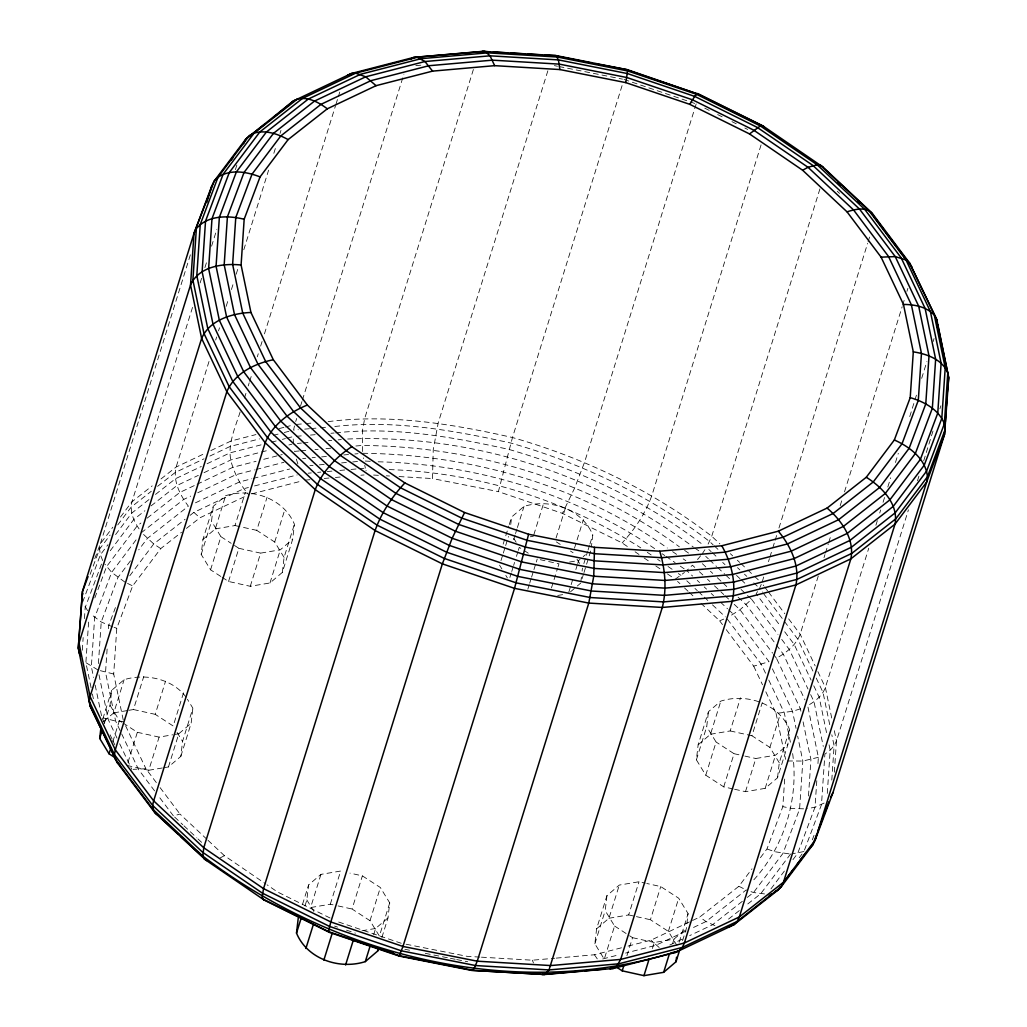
<?xml version="1.0" encoding="UTF-8"?>
<svg xmlns="http://www.w3.org/2000/svg" width="1027" height="1027" viewBox="0 0 1027 1027"><rect width="100%" height="100%" fill="white"/><g stroke="black" fill="none" stroke-linecap="round" stroke-linejoin="round"><path stroke-width="0.75" stroke-dasharray="5 3.75" d="M82.314 650.219L83.161 637.574M84.445 618.601L85.19 607.522L102.739 560.716L100.389 554.773L99.58 549.047L100.364 543.771L191.407 251.474M91.082 687.731L85.883 662.659L88.81 619.024M98.425 663.57L101.224 621.977L117.874 577.585L131.161 559.92M107.116 649L105.537 672.454L115.615 721.07L121.019 732.469M108.477 628.678L108.695 625.546L115.422 607.599M123.227 719.927L113.702 674.02L116.783 628.242L132.663 585.903L160.726 548.611L181.535 532.256M760.404 857.686L766.951 848.982L782.831 806.644L784.846 776.656M808.48 795.989L810.932 759.646L802.626 719.632M816.799 780.687L815.014 807.183L797.722 853.321L791.984 860.947M817.954 763.549L818.378 757.31L807.658 705.613C815.13 701.48 822.409 695.78 825.374 687.474L868.752 548.213M827.287 793.396L830.188 750.249L828.892 744.01M831.793 780.096L834.104 745.782L831.819 734.806M834.36 772.188L836.466 740.929L908.433 509.841M104.382 723.342L110.005 705.254L111.738 690.272L124.113 679.694C145.821 672.98 173.281 678.886 186.644 697.975M220.844 576.481L210.574 569.818L201.202 554.439L202.935 539.457L213.269 506.298L225.632 495.72C251.41 487.44 283.709 498.236 294.415 524.245L292.682 539.226L282.348 572.398L269.985 582.964L250.28 586.289L228.546 581.475L222.127 577.315M163.909 767.708L168.454 766.938L180.829 756.373L182.562 741.391L192.883 708.219L187.415 699.246M201.202 554.439L211.536 521.28L213.269 506.298M180.829 756.373L191.15 723.201L192.883 708.219M282.348 572.398L284.081 557.417L294.415 524.245M304.968 905.955L306.842 899.934L308.575 884.953L320.938 874.375L340.643 871.05L343.75 871.743M381.89 937.484L387.988 917.894L389.721 902.9L380.349 887.521L362.377 875.864L349.95 873.117M510.753 524.489L511.626 516.992L523.988 506.427C549.766 498.146 582.065 508.943 592.772 534.951L591.385 546.942M580.884 581.603L581.398 577.11M582.091 571.115L582.437 568.111M606.931 895.66L605.198 910.641L614.57 926.02L604.248 959.179L594.864 943.8L596.597 928.819L606.931 895.66L619.294 885.081L638.999 881.757L645.213 883.13M733.047 788.929L723.727 786.862L705.767 775.205L696.396 759.826L698.129 744.845L708.45 711.685L720.826 701.107C746.59 692.827 778.902 703.623 789.596 729.632L787.863 744.614L777.542 777.786L765.166 788.351L745.474 791.676L734.6 789.262M696.396 759.826L706.717 726.667L708.45 711.685M682.583 940.655L686.344 928.588L688.077 913.606L678.706 898.227L660.733 886.571L646.766 883.477M777.542 777.786L779.275 762.791L789.596 729.632M294.467 425.948L293.568 430.108L298.331 429.697M627.317 546.48L622.131 542.936L562.424 513.359L498.39 491.612L512.473 437.528L622.58 84.009M192.524 307.394L131.982 501.754C129.158 512.871 134.999 523.898 141.687 532.422L183.628 499.456L190.675 496.118M200.149 282.913L201.574 278.317M204.912 267.611L206.825 261.487M211.588 246.185L216.825 229.342M235.414 169.66L236.852 165.077M209.02 361.453L176.13 467.041C172.767 481.162 180.11 495.207 188.377 506.183L147.297 538.482L138.748 549.83M215.696 340.027L216.646 336.959M218.546 330.848L219.508 327.78M226.171 306.354L228.559 298.703M231.422 289.524L233.809 281.873M236.184 274.222L238.572 266.571M243.81 249.741L268.599 170.161M273.837 153.318L275.75 147.195M280.037 133.433L280.987 130.365M102.816 718.913L111.738 690.272M103.663 721.506L113.779 712.866L124.113 679.694M112.816 741.738L119.389 720.633L110.005 705.254M128.927 710.299L133.471 709.541L143.806 676.369M127.964 762.432L137.348 732.29L123.227 723.124M240.151 411.904C234.605 429.62 225.247 448.632 232.962 467.259C236.39 477.298 241.666 486.695 248.675 494.693M244.439 398.129L246.352 392.006M248.252 385.895L249.202 382.827M249.677 381.299L252.064 373.648M257.315 356.818L258.265 353.75M260.64 346.099L262.078 341.516M264.452 333.865L335.482 105.832M335.957 104.305L337.857 98.181M338.345 96.654L339.77 92.058M183.512 692.84L173.191 725.999L155.218 714.343L165.552 681.183M202.935 539.457L215.311 528.879L225.632 495.72M210.574 569.818L220.908 536.659L211.536 521.28M127.014 765.449L148.761 770.263L159.095 737.104L172.729 734.793M215.311 528.879L235.003 525.554L245.325 492.395M168.454 766.938L178.788 733.779L191.15 723.201M228.546 581.475L238.867 548.315L232.461 544.156M284.081 557.417L274.71 542.025L256.75 530.368L267.071 497.209M295.725 421.506L296.675 418.451M300.487 406.204L301.912 401.608M302.4 400.081L403.919 74.124M250.28 586.289L260.614 553.129L280.307 549.804L292.682 539.226M274.71 542.025L285.044 508.866M269.985 582.964L280.307 549.804M473.383 69.515L364.701 418.425L362.467 430.518L362.647 451.713M547.853 70.824L438.221 422.803L433.253 449.672L432.483 478.556L498.39 491.612M302.464 904.543L308.575 884.953M320.938 874.375L310.616 907.547L330.309 904.222L336.522 905.596M330.309 904.222L340.643 871.05M389.721 902.9L379.387 936.072L370.015 920.693L352.056 909.023L362.377 875.864M370.015 920.693L380.349 887.521M373.738 934.493L375.612 928.459L387.988 917.894M503.166 544.13L508.801 526.042M509.276 524.54L511.626 516.992M500.971 560.626L502.845 554.593M503.32 553.078L505.194 547.057M505.669 545.542L508.481 536.505M515.066 535.067L513.667 539.586L516.697 539.085M515.541 533.565L516.953 529.033M517.415 527.531L523.988 506.427M509.88 577.508L511.279 572.989M511.754 571.474L513.166 566.955M513.628 565.453L514.566 562.437M516.453 556.403L517.852 551.884M518.327 550.382L519.264 547.365L523.115 549.856M533.822 534.759L543.681 503.102M527.839 589.164L529.252 584.645M529.714 583.143L531.126 578.612M531.601 577.11L533.475 571.076M533.937 569.574L535.824 563.541M536.287 562.039L537.224 559.022M556.043 538.058L565.428 507.916M696.178 103.92L584.633 462.022L574.85 487.607L562.424 513.359M551.46 587.945L557.558 568.355M558.033 566.84L558.97 563.836L540.33 559.702M574.478 548.213L583.4 519.572M568.804 592.155L570.691 586.135M571.153 584.62L573.027 578.599M575.852 569.549L577.264 565.03M577.726 563.515L578.663 560.511L582.039 557.622M583.85 563.592L587.598 551.538M588.073 550.023L589.485 545.504M589.947 544.002L592.772 534.951M582.116 578.573L583.529 574.054M583.991 572.553L591.038 549.933M761.071 144.91L651.914 495.361C645.572 513.102 634.917 529.187 622.131 542.936M819.931 188.865L711.737 536.248L707.154 546.171M594.864 943.8L605.198 910.641M596.597 928.819L608.972 918.254L619.294 885.081M608.972 918.254L628.665 914.929L638.999 881.757M626.906 955.765L632.542 937.677L627.407 934.339M676.96 945.495L668.372 931.386L650.412 919.73L660.733 886.571M698.129 744.845L710.491 734.266L720.826 701.107M763.703 577.007L761.79 583.131L763.716 585.685M768.466 561.705L769.416 558.649M769.903 557.109L772.278 549.458M772.753 547.93L774.666 541.807M775.141 540.279L777.054 534.156M778.954 528.032L867.61 243.386M868.085 241.858L870.472 234.207M705.767 775.205L716.101 742.046L706.717 726.667M652.402 948.512L654.276 942.491L673.969 939.166L686.344 928.588M710.491 734.266L730.184 730.942L740.518 697.782M668.372 931.386L678.706 898.227M672.569 943.685L673.969 939.166M723.727 786.862L734.061 753.702L716.101 742.046M679.155 942.247L688.077 913.606M779.275 762.791L769.903 747.412L751.931 735.756L762.265 702.596M745.474 791.676L755.808 758.517L775.501 755.192L787.863 744.614M818.275 576.031L800.161 634.185C796.13 645.174 786.31 652.671 776.451 658.243L800.392 708.861L801.034 711.942M824.001 557.674L824.951 554.606M825.426 553.078L828.288 543.899M828.763 542.372L831.151 534.72M840.202 505.643L842.114 499.52M844.502 491.869L902.168 306.701M902.643 305.16L905.031 297.509M906.931 291.386L907.894 288.33M769.903 747.412L780.225 714.253M765.166 788.351L775.501 755.192M875.903 525.259L877.34 520.663M879.715 513.012L880.665 509.957M883.053 502.306L884.966 496.182M887.816 486.991L890.679 477.812M895.454 462.509L898.304 453.331M909.742 416.603L914.518 401.3M914.993 399.773L916.418 395.177M921.668 378.347L926.906 361.504M933.107 341.619L934.057 338.551M917.496 480.764L918.921 476.181M923.697 460.879L933.697 428.734M939.898 408.849L940.848 405.781M94.766 558.675L100.364 543.771L112.816 527.21M90.106 574.35L99.58 549.047L110.107 535.08M82.648 602.079L100.389 554.773L107.989 544.682M94.818 597.907L106.538 566.647L137.117 526.017L140.892 523.051M804.475 850.086L821.472 804.732L824.874 754.139L830.188 750.249L834.104 745.782L836.466 740.929L833.616 727.18M812.331 839.816L814 835.387M761.238 584.427L759.595 588.33L762.458 592.155M757.528 591.616L756.154 593.799L780.879 626.701M704.92 549.727L702.519 553.348L708.36 558.816M120.48 517.03L131.982 501.754L152.163 485.887M117.758 524.913L131.148 507.133L151.277 491.291M115.589 534.579L131.738 513.115L149.249 499.353M110.261 550.729L133.767 519.495L144.897 510.74M136.052 539.907L111.648 572.347L94.651 617.663L91.352 666.664L93.585 677.435M129.761 575.788L153.729 543.951L185.091 519.29M692.532 920.474L699.708 917.072L738.888 886.275L751.982 868.868M753.857 879.767C784.833 845.722 799.224 797.388 792.42 752.046M790.636 853.963L760.596 893.875L745.795 905.519M770.956 888.881L784.333 871.101M799.224 857.789L802.036 854.04M700.607 555.761L697.757 559.381L695.125 557.584M741.096 589.485L751.623 599.332L739.992 609.743L730.595 615.699M583.169 556.66L585.416 554.747M570.588 591.745L576.211 586.943M577.328 585.981L580.704 583.105M675.214 579.228L684.444 572.475M160.995 478.941L176.13 467.041L205.053 453.331M157.567 486.349L175.193 472.497L204.052 458.812M155.501 494.436L175.501 478.71L201.318 466.476M151.085 505.875L177.068 485.45L198.352 475.36M147.169 518.121L179.802 492.459L195.605 484.962M190.098 515.349L193.872 512.383L243.848 488.685L248.418 487.504M186.426 528.404L199.893 517.813L245.812 496.054M764.512 893.926L753.523 892.527L746.193 889.96L706.05 921.527L691.762 928.292M742.316 901.334L712.443 924.826L689.708 935.597M747.297 897.418L753.523 892.527L782.946 853.437L799.597 809.032L802.819 761.046L797.671 736.166M728.528 919.088L739.62 910.358M824.103 803.063L815.014 807.183L807.633 808.634M220.317 857.853L224.387 855.658L265.826 883.977M210.843 450.583L231.088 440.981L255.941 434.575M209.829 456.078L230.035 446.488L259.484 438.901M207.056 463.755L229.997 452.868L262.334 444.537M204.026 472.664L230.985 459.891L259.934 452.419M197.043 484.282L232.962 467.259L256.057 461.303M197.736 492.767L235.838 474.705L254.452 469.904M195.477 502.819L239.522 481.933L251.666 478.8M628.023 946.098L650.938 940.193L691.107 921.155M686.049 931.001L656.06 945.225L625.584 953.082M669.822 945.033L682.608 938.973M700.94 603.311L719.645 620.834L723.74 619.101M818.378 757.31L802.819 761.046L787.324 760.968M800.392 708.861L792.51 711.3L776.065 713.431L765.218 690.503M206.851 839.226L179.969 814.052L173.447 815.952L158.351 795.874M803.923 851.55L792.048 853.835M279.241 428.567L283.901 427.373M285.455 426.975L293.209 424.973M273.426 435.307L278.073 434.113M284.274 432.508L288.921 431.314M271.577 442.162L276.199 440.968M282.348 439.376L285.429 438.58M286.969 438.182L293.131 436.603L293.452 443.78L301.437 443.086M261.461 452.034L269.074 450.07M288.882 444.961L291.938 444.178M263.746 459.313L282.22 454.55M256.005 469.506L283.927 462.304M253.194 478.415L289.653 469.018M254.516 485.938L297.188 474.936M251.731 493.897L302.131 480.906M556.236 958.114L594.428 954.763L621.913 947.677M602.733 958.974L619.486 954.648M726.269 629.641L753.69 666.151L769.043 661.722L733.342 614.21L728.682 609.845M530.33 536.774L533.36 536.261M569.574 562.039L578.663 560.511M557.738 595.455L563.797 594.44M113.779 712.866L127.412 710.556M174.243 734.549L178.788 733.779M148.761 770.263L162.394 767.965M361.979 930.757L375.612 928.459M156.322 782.587L145.911 768.735L133.125 769.339M415.845 65.625L423.792 64.932M296.354 424.433L304.3 423.727M305.892 423.586L313.838 422.893M328.152 421.635C389.926 413.74 452.227 423.881 512.473 437.528C584.337 458.029 652.389 490.624 711.737 536.248L719.888 543.886M304.672 429.132L309.435 428.721M311.014 428.58L318.948 427.887M320.54 427.745L326.881 427.193M334.815 426.487C393.88 419.773 453.266 430.249 510.817 443.035C582.527 463.498 650.425 496.028 709.644 541.55L713.123 544.811M296.277 436.321L304.159 435.628M310.462 435.076L315.186 434.665M330.951 433.278L334.109 433.009M335.675 432.868C393.854 426.449 452.304 436.886 508.981 449.441C579.125 469.609 645.893 500.932 703.893 545.53M303.029 442.945L311.001 442.239M328.563 440.699L331.747 440.416M338.127 439.864L341.323 439.582M347.704 439.017C470.584 434.036 594.941 473.447 693.392 547.109M299.255 450.969L294.531 451.379L294.107 448.337M300.821 450.827L308.691 450.134M314.981 449.582L318.126 449.312M325.995 448.619L330.707 448.208M355.881 446L362.172 445.448C474.744 446.501 588.201 479.84 679.348 546.8M302.657 458.555L305.815 458.273M312.144 457.721L315.315 457.439M321.644 456.887L326.381 456.476M343.788 454.948L348.525 454.525M354.854 453.973L358.025 453.69M309.884 465.693L313.055 465.411M319.397 464.859L324.16 464.435M341.619 462.907L346.381 462.484M352.736 461.932L357.499 461.508M308.113 473.203L311.297 472.921M317.664 472.369L320.835 472.086M327.202 471.521L331.965 471.111M339.924 470.405L344.687 469.994M351.054 469.429L357.409 468.877M359.001 468.736L365.355 468.171L366.113 470.777M305.186 480.123L309.961 479.699M324.275 478.441L329.051 478.03M335.418 477.465L340.194 477.041M360.888 475.231L364.072 474.949M481.445 957.177L532.358 960.206L554.644 958.255M803.615 808.84L791.226 808.365L782.831 806.644M123.535 721.455L115.615 721.07L103.162 717.899M362.762 453.279C470.443 454.435 579.267 485.129 667.332 548.033M370.208 461.328L363.84 460.956L363.417 457.888M378.167 461.803C476.246 464.05 574.658 493.692 655.701 549.342M389.233 469.596C477.927 472.459 566.095 500.149 640.797 547.879M373.61 475.052L378.385 475.334M386.345 475.809L389.528 476.002M399.067 476.567L432.483 478.556M479.853 957.087L467.118 956.33L405.922 944.198M789.095 853.861L774.949 851.755L766.951 848.982M113.702 674.02L99.503 670.464M554.4 65.625L557.494 66.242M559.035 66.537L622.465 79.118M404.882 949.295L409.593 950.232M425.294 953.351L448.863 958.011M450.429 958.332L455.141 959.257M456.707 959.577L467.709 961.747M235.003 525.554L256.75 530.368M238.867 548.315L260.614 553.129M730.184 730.942L751.931 735.756M734.061 753.702L743.381 755.756M744.934 756.103L755.808 758.517M133.471 709.541L155.218 714.343M137.348 732.29L159.095 737.104M628.665 914.929L634.879 916.302M636.432 916.636L650.412 919.73M632.542 937.677L654.276 942.491M338.076 905.93L352.056 909.023M714.933 925.635L706.05 921.527L699.708 917.072M112.739 626.894L101.224 621.977L90.325 613.761M114.087 627.343L116.783 628.242M624.018 79.426L688.655 101.365M690.157 101.878L694.676 103.406M338.679 922.028L401.223 943.274M334.545 926.084L337.536 927.099M346.484 930.141L355.432 933.171M127.528 583.4L132.663 585.903M704.766 108.182L710.491 111.019M717.642 114.562L723.367 117.399M731.956 121.648L736.256 123.779M744.845 128.041L747.707 129.453M330.078 918.01L277.47 891.949L267.123 884.863M97.989 669.963L85.883 662.659M738.888 886.275L746.193 889.96M124.96 582.155L111.648 572.347L105.011 564.272M556.39 541.909L560.228 544.413M570.498 551.075L573.066 552.731M524.399 550.69L528.25 553.194M220.908 536.659L231.178 543.322M614.57 926.02L626.123 933.517M119.389 720.633L121.943 722.302M160.726 548.611L153.729 543.951L143.562 534.451M694.688 547.994L701.21 552.449M684.611 550.395L688.552 553.091M672.621 551.653L676.575 554.362M683.186 558.881L685.831 560.691M662.171 553.771L664.764 555.543M666.048 556.429L675.111 562.616M680.298 566.159L684.175 568.817M647.28 552.308L651.157 554.952M657.639 559.381L660.22 561.153M667.999 566.468L673.173 570.011M678.359 573.554L680.952 575.325M635.084 551.794L638.961 554.452M644.147 557.995L650.617 562.411M655.804 565.954L660.977 569.497M667.447 573.926L672.634 577.456M659.206 947.536L650.938 940.193M193.872 512.383L199.893 517.813M837.249 191.227L839.572 193.41M730.364 553.694L732.687 555.877M737.347 560.241L739.671 562.411M740.839 563.502L746.655 568.958M747.823 570.049L753.651 575.492M754.806 576.583L758.298 579.857M714.291 545.902L718.939 550.254M737.514 567.661L739.838 569.831M744.485 574.183L746.809 576.365M753.779 582.887L757.271 586.16M708.835 549.484L711.146 551.653M712.302 552.731L718.066 558.136M722.687 562.462L724.998 564.619M736.539 575.428L739.992 578.676M741.147 579.754L745.769 584.068M709.529 559.92L716.551 566.48M717.719 567.584L724.728 574.144M725.896 575.248L730.582 579.626M702.365 563.695L705.831 566.943M710.44 571.256L712.738 573.413M717.347 577.726L721.955 582.052M723.111 583.131L727.719 587.444M738.092 597.162L746.167 604.71L783.267 654.096L804.95 699.888M694.765 567.379L692.442 565.209L686.768 570.588L692.583 576.044M699.4 571.718L702.879 574.979M707.513 579.318L709.837 581.5M714.471 585.839L723.753 594.53M724.921 595.621L729.555 599.961M734.189 604.3L739.992 609.743L772.612 653.133M697.243 580.396L699.58 582.579M704.227 586.943L706.563 589.126M711.223 593.49L713.547 595.673M720.53 602.207L727.527 608.754M686.781 580.794L690.285 584.068M694.958 588.445L697.294 590.628M698.463 591.719L703.123 596.096M704.291 597.188L707.796 600.461M712.468 604.839L725.306 616.855M677.563 581.423L679.9 583.606M684.573 587.996L688.077 591.27M689.245 592.374L693.918 596.751M208.019 840.33L224.387 855.658M174.616 817.043L182.78 824.694M183.949 825.798L196.786 837.814M197.954 838.905L204.964 845.465M87.616 610.68L83.29 603.44M764.679 586.956L767.554 590.782M768.504 592.065L784.821 613.761M788.659 618.87L800.161 634.185L815.156 665.868M763.42 593.426L797.876 639.282L813.525 672.326M784.692 631.772L794.205 644.43L811.086 680.118M751.623 599.332L777.978 634.404M781.74 639.41L789.262 649.423L807.979 688.989M773.562 654.417L776.451 658.243M727.411 619.204L761.366 664.392L766.091 674.367M719.645 620.834L722.482 624.609M160.096 787.619L179.969 814.052M154.576 790.854L138.542 769.518L121.687 733.894M594.428 954.763L597.406 959.077M576.969 559.15L580.871 565.556M513.795 538.392L516.145 542.23M499.558 565.145L501.908 568.984M505.81 575.402L507.377 577.957M306.842 899.934L313.877 911.462M177.093 732.418L182.562 741.391M817.89 671.632L825.374 687.474L831.716 718.014M816.234 678.077L823.038 692.442L829.867 725.396M813.795 685.831L819.199 697.256L826.953 734.664M810.662 694.637L814 701.698L823.282 746.424M772.407 668.808L792.51 711.3L796.053 728.4M768.787 680.067L784.294 712.841L790.803 744.203M753.69 666.151L762.509 684.778M125.576 725.755L145.911 768.735M117.014 738.131L108.31 719.709L98.964 674.636M119.697 743.792L131.764 769.287M102.572 718.887L104.626 723.226M110.094 734.806L112.148 739.145M112.829 740.583L114.883 744.922M532.358 960.206L533.462 962.967M296.328 459.108L298.279 465.154M364.752 465.282L365.355 468.171M776.065 713.431L785.591 759.338M95.177 685.137L101.878 717.449M92.379 693.995L93.354 698.694"/><path stroke-width="1.5" d="M327.292 108.811L288.112 139.608L260.049 176.901L244.169 219.239L241.088 265.005L250.935 312.452L273.31 359.732L307.355 405.049L351.786 446.655L404.869 482.934L464.576 512.524L528.61 534.258L594.517 547.327L659.745 551.204L721.814 545.761L778.325 531.19L827.107 508.07L866.274 477.273L894.337 439.98L910.217 397.642L913.298 351.863L903.465 304.428L881.089 257.148L847.031 211.832L802.613 170.225L749.53 133.934L689.81 104.356L625.777 82.609L559.882 69.554L494.642 65.664L432.572 71.12L376.062 85.677L327.292 108.811C317.998 101.686 304.48 94.433 293.106 101.134L245.774 139.094L214.219 181.022L211.896 185.669L194 233.373L82.468 591.475L78.27 648.127L80.491 655.662M79.207 653.211L79.426 650.014M944.956 428.156L944.532 434.408L833 792.51L815.104 840.214L812.781 844.862L781.226 886.789L777.657 890.345L733.894 924.749L727.013 927.163M945.366 421.904L946.008 412.52M946.419 406.268L947.061 396.897M947.369 392.198L948.73 377.756L936.804 319.667L909.614 263.04L871.962 212.948L822.858 166.965L820.509 165.283L817.158 164.782L808.031 167.298L802.613 170.225M115.473 757.952L109.055 753.792L99.683 738.413L101.07 726.423M378.604 948.037L377.654 951.053L365.291 961.619C339.526 969.912 307.214 959.115 296.508 933.094L298.241 918.112M377.654 951.053L378 948.049M615.789 966.677L622.208 970.836L643.955 975.65L663.647 972.325L676.01 961.76L676.536 957.267M206.491 860.6L155.038 812.935L117.386 762.843L90.196 706.217L89.336 701.467L90.081 696.511L201.626 338.409C209.713 319.821 232.243 313.261 250.935 312.452M937.292 326.894L936.804 319.667L909.614 263.04L906.019 259.998L868.906 210.625L820.509 165.283M625.777 82.609L627.818 69.81L556.005 55.586L482.408 51.376L413.804 57.396L351.337 73.508L293.106 101.134L279.755 112.379M528.61 534.258L514.527 588.355L402.982 946.458L399.182 956.073L329.41 932.375L264.337 900.14L204.142 858.919L202.871 856.133L153.241 809.661L115.191 759.043L114.485 754.64L89.336 701.467M206.658 202.499L211.896 185.669M99.683 738.413L102.032 730.877M109.055 753.792L110.929 747.759M296.508 933.094L301.206 918.022M305.892 948.473L313.402 924.351M323.852 960.129L332.299 933.004M345.598 964.944L353.108 940.822M365.291 961.619L370.452 945.033M622.208 970.836L624.082 964.815M643.955 975.65L649.115 959.064M663.647 972.325L669.283 954.237M676.01 961.76L679.771 949.693M88.065 576.571L82.468 591.475L78.27 648.127L90.196 706.217L117.386 762.843L119.787 764.871M81.736 596.661L82.853 593.683M816.683 834.45L812.781 844.862L809.956 847.724M817.8 831.472L822.82 818.083M823.936 815.104L828.969 801.715M243.527 143.652L245.774 139.094L264.645 124.254M830.638 797.247L833 792.51M464.576 512.524L452.15 538.276L442.367 563.862L330.822 921.964L328.884 929.73L329.41 932.375M689.81 104.356L694.676 96.384L697.59 93.508L762.663 125.743L822.858 166.965M216.684 179.301L220.523 174.205M231.062 160.199L232.975 157.657M780.507 886.558L777.657 890.345L775.269 891.552M787.157 877.726L792.857 870.151M796.657 865.093L806.156 852.474M404.869 482.934C392.083 496.696 381.428 512.781 375.086 530.523L263.541 888.625L262.18 896.687L262.822 899.036L264.337 900.14M399.182 956.073L470.995 970.297L544.592 974.507L613.196 968.487L675.663 952.376L679.399 950.591L682.339 947.42L684.367 943.004L795.912 584.902C800.084 565.53 790.533 545.761 778.325 531.19M749.53 133.934L760.327 125.936L762.663 125.743L764.178 126.847L698.167 94.137L628.883 70.619M274.722 116.333L277.239 114.356M297.406 99.067L254.105 133.112L249.343 135.538L217.994 177.196L214.219 181.022L194 233.373L190.534 284.954L79.002 643.056L90.081 696.511L115.294 749.8L153.665 800.855L203.731 847.737L263.541 888.625L330.822 921.964L402.982 946.458L477.247 961.182L550.754 965.56L620.693 959.411L684.367 943.004L739.337 916.944L783.473 882.232L815.104 840.214L926.636 482.112L944.532 434.408L948.73 377.756L937.664 324.416M729.594 926.816L732.058 924.865M769.184 895.685L771.662 893.734M351.786 446.655C336.022 457.143 322.067 471.727 315.263 489.635L203.731 847.737L202.871 856.133C335.482 957.267 518.109 1002.519 679.399 950.591M410.736 59.014L413.804 57.396L484.911 51.35L490.033 55.817L494.642 65.664M307.355 405.049C289.704 412.135 272.476 424.6 265.21 442.753L153.665 800.855C151.919 806.002 152.753 812.627 158.094 815.258M847.031 211.832C855.132 209.187 868.072 205.952 873.168 215.131M352.222 74.098L347.601 75.292L351.337 73.508L355.701 73.161L417.283 57.281L424.947 61.53L432.572 71.12M615.879 967.01L609.717 968.602L613.196 968.487L616.264 966.869L620.693 959.411L732.238 601.308C736.641 582.425 731.07 562.36 721.814 545.761M273.31 359.732C254.722 363.558 234.554 373.276 226.839 391.698L115.294 749.8L114.485 754.64L152.779 805.579L202.73 852.359L262.424 893.169L329.551 926.431L401.557 950.874L475.655 965.56L549.009 969.924L618.793 963.801L682.339 947.42L737.181 921.424L781.226 886.789L783.473 882.232L895.018 524.129C898.792 504.116 881.923 486.991 866.274 477.273M881.089 257.148L895.236 256.596L906.019 259.998L930.398 311.528L941.117 363.211L937.767 413.098L920.462 459.236L889.883 499.867L847.198 533.424L794.038 558.624L732.469 574.504L664.828 580.435L593.747 576.211L521.934 561.974L452.15 538.276L387.089 506.041L329.243 466.502L280.833 421.173L243.733 371.787L219.342 320.27L208.622 268.573L211.986 218.7L229.278 172.549L259.87 131.918L302.554 98.361L355.701 73.161L365.702 76.807L376.062 85.677M542.089 974.533L557.815 973.147M560.96 972.877L581.41 971.08M584.556 970.81L605.006 969.013M671.299 952.722L675.663 952.376L733.894 924.749L737.181 921.424L739.337 916.944L850.869 558.842C854.836 539.059 841.421 520.304 827.107 508.07M545.119 55.111L556.005 55.586L558.431 59.9L559.882 69.554M470.995 970.297L544.592 974.507L549.009 969.924L662.299 607.458C666.959 589.01 665.188 569.292 659.745 551.204M903.465 304.428C914.466 304.531 926.726 306.624 934.352 315.315L945.225 367.756L941.81 418.361L924.261 465.167L893.233 506.388L849.932 540.433L796.015 565.993L733.548 582.104L664.931 588.124L592.823 583.837L519.957 569.394L449.171 545.363L383.174 512.653L324.481 472.536L275.377 426.552L237.738 376.46L213 324.185L202.126 271.744L205.528 221.139L223.077 174.333L254.105 133.112C265.723 129.71 277.945 133.934 288.112 139.608M482.408 51.376L490.251 51.838M493.384 52.03L507.492 52.865M510.624 53.057L524.746 53.892M527.878 54.084L541.986 54.919M241.088 265.005C222.987 263.13 198.853 266.327 190.534 284.954L201.626 338.409L226.839 391.698L265.21 442.753L315.263 489.635L375.086 530.523L442.367 563.862L514.527 588.355L588.779 603.08L662.299 607.458L732.238 601.308L795.912 584.902L850.869 558.842L895.018 524.129L926.636 482.112L927.42 476.823L945.264 429.222L944.352 423.804L947.793 372.673C942.041 359.283 926.688 353.879 913.298 351.863M554.529 55.663L591.732 63.045M594.826 63.661L627.818 69.81L698.167 94.137M244.169 219.239C228.264 215.362 207.826 214.964 196.362 228.636L192.896 280.089L203.962 333.428L229.124 386.601L267.405 437.553L317.356 484.333L377.05 525.131L444.178 558.393L516.183 582.848L590.281 597.534L663.635 601.899L733.432 595.776L796.965 579.395L851.807 553.386L895.852 518.751L927.42 476.823C925.918 458.928 909.575 446.719 894.337 439.98M910.217 397.642C924.133 401.673 938.896 409.542 944.352 423.804L926.611 471.111L895.262 512.768L851.499 547.173L797.003 573.015L733.869 589.28L664.533 595.365L591.655 591.026L518.019 576.442L446.488 552.154L379.785 519.097L320.475 478.556L270.846 432.085L232.795 381.453L207.801 328.627L196.812 275.634L200.252 224.502L217.994 177.196C230.523 168.903 246.865 171.753 260.049 176.901M382.737 949.32L393.174 952.863M262.822 899.036L328.833 931.733L399.619 955.778L472.471 970.207L474.05 968.615L477.247 961.182L588.779 603.08L593.747 576.211L594.517 547.327M837.981 182.716L840.291 184.873M857.596 201.087L859.907 203.243M161.547 818.506L177.684 833.616M181.137 836.851L205.349 859.509M873.759 216.222L884.221 230.138M886.121 232.667L896.584 246.596M898.484 249.125L911.809 266.84M219.367 217.249L216.068 266.237L226.608 317.022L250.549 367.64L287.008 416.14L334.558 460.674L391.39 499.52L455.308 531.19L523.847 554.464L594.402 568.444L664.238 572.604L730.672 566.776L791.162 551.178L843.372 526.427L885.313 493.448L915.352 453.536L932.349 408.207L935.648 359.219L925.122 308.434L901.167 257.816L864.708 209.315L817.158 164.782L760.327 125.936L696.422 94.266L627.869 70.991L557.314 57.011L487.491 52.852L421.044 58.68L360.554 74.278L308.344 99.028L266.404 132.008L236.364 171.92L219.367 217.249M227.403 216.851L224.181 264.838L234.49 314.583L257.957 364.161L293.658 411.673L340.232 455.295L395.896 493.345L458.504 524.361L525.644 547.16L594.749 560.858L663.16 564.927L728.233 559.214L787.478 543.938L838.623 519.688L879.703 487.401L909.126 448.298L925.776 403.906L929.011 355.907L918.69 306.174L895.236 256.596L859.522 209.072L812.948 165.463L757.284 127.412L694.676 96.384L627.536 73.585L558.431 59.9L490.033 55.817L424.947 61.53L365.702 76.807L314.557 101.057L273.477 133.356L244.054 172.446L227.403 216.851M235.774 217.519L232.628 264.427L242.706 313.042L265.634 361.491L300.526 407.924L346.048 450.558L400.453 487.748L461.637 518.057L527.262 540.343L594.787 553.733L661.645 557.7L725.242 552.128L783.152 537.198L833.128 513.5L873.271 481.933L902.04 443.728L918.305 400.337L921.463 353.429L911.385 304.814L888.458 256.365L853.553 209.932L808.031 167.298L753.638 130.108L692.455 99.799L626.829 77.513L559.291 64.123L492.447 60.157L428.85 65.728L370.94 80.658L320.95 104.356L280.807 135.923L252.051 174.128L235.774 217.519"/></g></svg>
